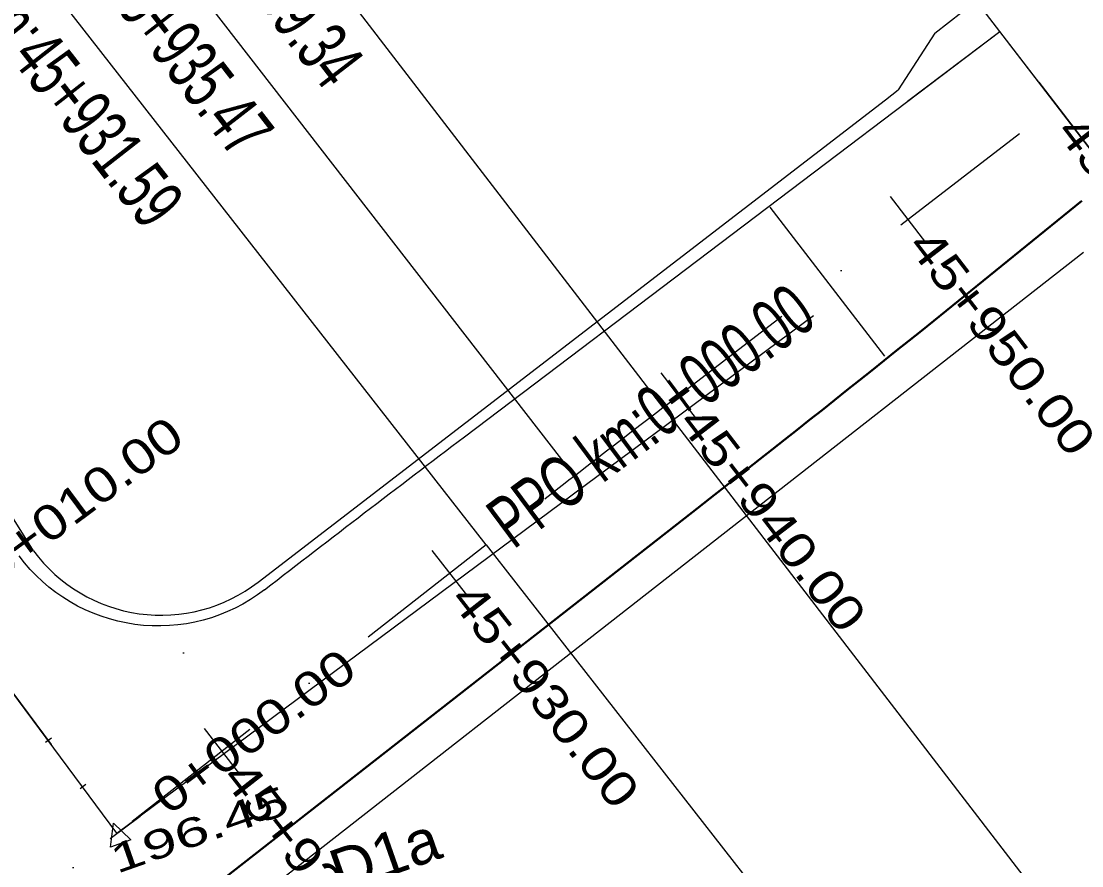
# Model space of a CAD drawing. Header units: millimetres. Extents: x -1069826 to 2704411, y -432732 to 412301.
# Drawn here: x 103504 to 140170, y 285486 to 314674 of the extents above; entities that cross this region are included whole.
import ezdxf
from ezdxf.enums import TextEntityAlignment as Align

# ---------------------------------------------------------------- set-up
doc = ezdxf.new("R2010")
doc.units = ezdxf.units.MM
doc.header["$LTSCALE"] = 1000
doc.header["$MEASUREMENT"] = 0
for name, pattern in [('DGN Style 1', [11.393425, 0.018957, -11.374468]), ('DGN Style 2', [18.957446, 11.374468, -7.582979]), ('DGN Style 4', [10.357985, 5.175758, -2.587879, 0.00647, -2.587879])]:
    doc.linetypes.add(name, pattern=pattern)
for name, color, linetype, lineweight in [('1', 7, 'Continuous', 0), ('11', 7, 'Continuous', 0), ('5', 15, 'Continuous', 0), ('6', 11, 'Continuous', 0), ('7', 7, 'Continuous', 0), ('DK_OPIS', 62, 'Continuous', 30), ('Krawedz jezdni', 40, 'Continuous', 0), ('Kraweznik', 4, 'Continuous', 0), ('Pobocze', 66, 'Continuous', 0)]:
    doc.layers.add(name, color=color, linetype=linetype, lineweight=lineweight)
doc.layers.add('WIADUKT', color=7, linetype='Continuous')
doc.styles.add('Style-Arial', font='arial.ttf')
doc.styles.add('Style-SWISSLT_1250', font='SWISSLT_1250.shx')
doc.styles.add('Style-WORKING_1250', font='WORKING_1250.shx')

# ---------------------------------------------------------------- blocks, each defined once
blk = doc.blocks.new('A$C7AA0032F')
at = {"layer": '1', "linetype": 'Continuous', "lineweight": 18}
blk.add_line((100614.68474, 83171.93268), (76717.91017, 115332.29651), dxfattribs=at)
at = {"layer": '1', "linetype": 'Continuous', "lineweight": 18, "flags": 128}
for points in [[(132481.68408, 109125.43055), (133700.57631, 107539.77556)], [(127341.83059, 105174.42763), (128560.72282, 103588.77265)], [(119413.55565, 99079.9665), (120632.44788, 97494.31151)], [(111505.05981, 92947.2705), (112736.19784, 91371.10453)], [(103624.22996, 86791.58039), (104855.36798, 85215.41442)]]:
    blk.add_lwpolyline(points, dxfattribs=at)
at = {"layer": '1', "linetype": 'DGN Style 4', "lineweight": 9}
blk.add_3dface([(100490.38567, 83525.7331), (101092.78423, 82942.43132), (100385.18338, 82693.83318)], dxfattribs=at)
at = {"layer": '11', "linetype": 'DGN Style 4', "lineweight": 9}
for p, q in [((76717.91017, 115332.29651), (100490.72964, 83338.75189)), ((119498.79752, 97884.18345), (133091.1302, 108332.60305)), ((113375.8999, 93139.67559), (29642.10145, 27735.48283))]:
    blk.add_line(p, q, dxfattribs=at)
at = {"layer": '11', "linetype": 'Continuous', "lineweight": 9, "flags": 128}
for points in [[(133091.1302, 108332.60305), (114807.74679, 132117.42786)], [(119498.79752, 97884.18345), (101215.41411, 121669.00826)], [(116428.16088, 95523.78655), (98052.79619, 119237.62159)], [(113375.8999, 93139.67559), (94908.82956, 116782.16517)], [(133091.1302, 108332.60305), (151374.51361, 84547.77825)], [(119498.79752, 97884.18345), (137782.18093, 74099.35865)], [(113375.8999, 93139.67559), (131842.97023, 69497.18602)]]:
    blk.add_lwpolyline(points, dxfattribs=at)
at = {"layer": '11', "linetype": 'DGN Style 4', "lineweight": 9}
blk.add_arc((728944.9111, -694943.31017), 1000000, 127.54946413785, 127.99327729832, dxfattribs=at)
at = {"layer": '5', "linetype": 'Continuous', "lineweight": 0, "flags": 128}
blk.add_lwpolyline([(100614.68474, 83171.93268), (124694.7711, 101064.653)], dxfattribs=at)
at = {"layer": '7', "linetype": 'Continuous', "lineweight": 0, "flags": 128}
for points in [[(98148.72174, 86322.96846), (98349.38913, 86472.07446)], [(99341.56976, 84717.62937), (99542.23715, 84866.73537)]]:
    blk.add_lwpolyline(points, dxfattribs=at)
at = {"layer": '7', "linetype": 'Continuous', "lineweight": 18, "flags": 128}
blk.add_lwpolyline([(100373.88387, 82993.00547), (101417.35428, 83768.35669)], dxfattribs=at)
at = {"layer": 'Krawedz jezdni', "linetype": 'DGN Style 2', "lineweight": 20}
for p, q in [((127939.17451, 108471.54958), (131132.34301, 110880.78623)), ((134989.83612, 105862.57949), (131132.34301, 110880.78623)), ((123182.15539, 104814.83127), (127143.55513, 99661.45256))]:
    blk.add_line(p, q, dxfattribs=at)
at = {"layer": 'Kraweznik', "lineweight": 20, "ltscale": 0.1}
blk.add_line((112623.78732, 96874.50204), (131132.34301, 110880.78623), dxfattribs=at)
at = {"layer": 'Kraweznik', "lineweight": 30, "ltscale": 0.1}
blk.add_line((120243.87433, 94063.07103), (54447.62964, 42669.84212), dxfattribs=at)
at = {"layer": 'Kraweznik', "lineweight": 30, "ltscale": 0.1, "extrusion": (0, 0, -1)}
blk.add_arc((372211.33463, 724529.45963), 800000, 230.74846913377, 232.00672270137, dxfattribs=at)
at = {"layer": 'Kraweznik', "lineweight": 20, "ltscale": 0.1, "extrusion": (0, 0, -1)}
for centre, radius, start, end in [((-595373.75098, -541053.76398), 800000, 52.26078063986, 52.88351407154), ((-102046.54409, 96334.86703), 6000, 232.260780639, 323.385786691)]:
    blk.add_arc(centre, radius, start, end, dxfattribs=at)
at = {"layer": 'Pobocze', "ltscale": 0.1}
for p, q in [((128891.33202, 110819.30302), (130306.14972, 111932.46377)), ((128891.33202, 110819.30302), (127626.07074, 108869.50176)), ((127187.08769, 108524.07502), (127626.07074, 108869.50176)), ((105492.66615, 91847.5836), (127187.08769, 108524.07502)), ((134029.36133, 103244.74191), (92769.81013, 71017.04305)), ((97726.03003, 92927.80276), (96106.33689, 95523.97125))]:
    blk.add_line(p, q, dxfattribs=at)
at = {"layer": 'Pobocze', "linetype": 'DGN Style 1'}
blk.add_line((102918.54202, 89412.62463), (93668.64871, 82187.56359), dxfattribs=at)
at = {"layer": 'Pobocze', "ltscale": 0.1}
blk.add_arc((102140.71253, 96208.13482), 5500, 216.614213305, 307.549464142, dxfattribs=at)
at = {"layer": '11', "linetype": 'DGN Style 2', "lineweight": 18, "style": 'Style-SWISSLT_1250', "width": 1.5}
blk.add_text('196.45', height=1000, rotation=19.357669178, dxfattribs=at).set_placement((100439.57406, 82234.79401), align=Align.MIDDLE_LEFT)
at = {"layer": '11', "linetype": 'Continuous', "lineweight": 9}
for s, insert, char_height, attachment_point, rotation, line_spacing_factor, style in [('\\W0.666667x;KLK -km:45+939.34', (99120.57419, 120058.70582), 1800, 7, 307.549464138, 0.766667, 'Style-WORKING_1250'), ('\\W0.666667x;SLK -km:45+935.47', (95964.20866, 117619.21793), 1800, 7, 307.771370721, 0.766667, 'Style-WORKING_1250'), ('\\W0.666667x;PLK -km:45+931.59', (92826.52576, 115155.68456), 1800, 7, 307.993277299, 0.766667, 'Style-WORKING_1250'), ('\\W1.166667x;45+956.48', (139185.59133, 100404.32812), 1200, 6, 307.549464136, 0.65, 'Style-SWISSLT_1250'), ('\\W1.166667x;45+950.00', (134045.73784, 96453.32521), 1200, 6, 307.549464136, 0.65, 'Style-SWISSLT_1250'), ('\\W1.166667x;45+940.00', (126117.4629, 90358.86407), 1200, 6, 307.549464136, 0.65, 'Style-SWISSLT_1250'), ('\\W1.166667x;45+930.00', (118276.31894, 84278.35766), 1200, 6, 307.993277299, 0.65, 'Style-SWISSLT_1250'), ('\\W1.166667x;45+920.00', (110395.48908, 78122.66754), 1200, 6, 307.993277299, 0.65, 'Style-SWISSLT_1250')]:
    blk.add_mtext(s, dxfattribs=dict(at, insert=insert, char_height=char_height, attachment_point=attachment_point, rotation=rotation, line_spacing_factor=line_spacing_factor, style=style))
at = {"layer": '6', "linetype": 'DGN Style 4', "lineweight": 0, "insert": (124898.89081, 100789.94797), "char_height": 1800, "attachment_point": 9, "rotation": 36.614213309, "line_spacing_factor": 0.766667, "style": 'Style-WORKING_1250'}
blk.add_mtext('\\W0.666667x;PPO km:0+000.00', dxfattribs=at)
at = {"layer": '6', "linetype": 'DGN Style 4', "lineweight": 18, "char_height": 1200, "attachment_point": 6, "rotation": 36.614213309, "line_spacing_factor": 0.65, "style": 'Style-SWISSLT_1250'}
for s, insert in [('\\W1.166667x;0+010.00', (102677.14009, 97162.86824)), ('\\W1.166667x;0+000.00', (108641.38019, 89136.17279))]:
    blk.add_mtext(s, dxfattribs=dict(at, insert=insert))
at = {"layer": 'DK_OPIS', "color": 6, "style": 'Style-Arial'}
blk.add_text('D1a', height=1500, rotation=19.357669178, dxfattribs=at).set_placement((108311.58338, 81079.60362))

msp = doc.modelspace()

# ---------------------------------------------------------------- block references
at = {"layer": 'WIADUKT', "color": 6, "linetype": 'Continuous'}
msp.add_blockref('A$C7AA0032F', (6200.9119, 203437.7059), dxfattribs=at)

doc.saveas('drawing.dxf')
